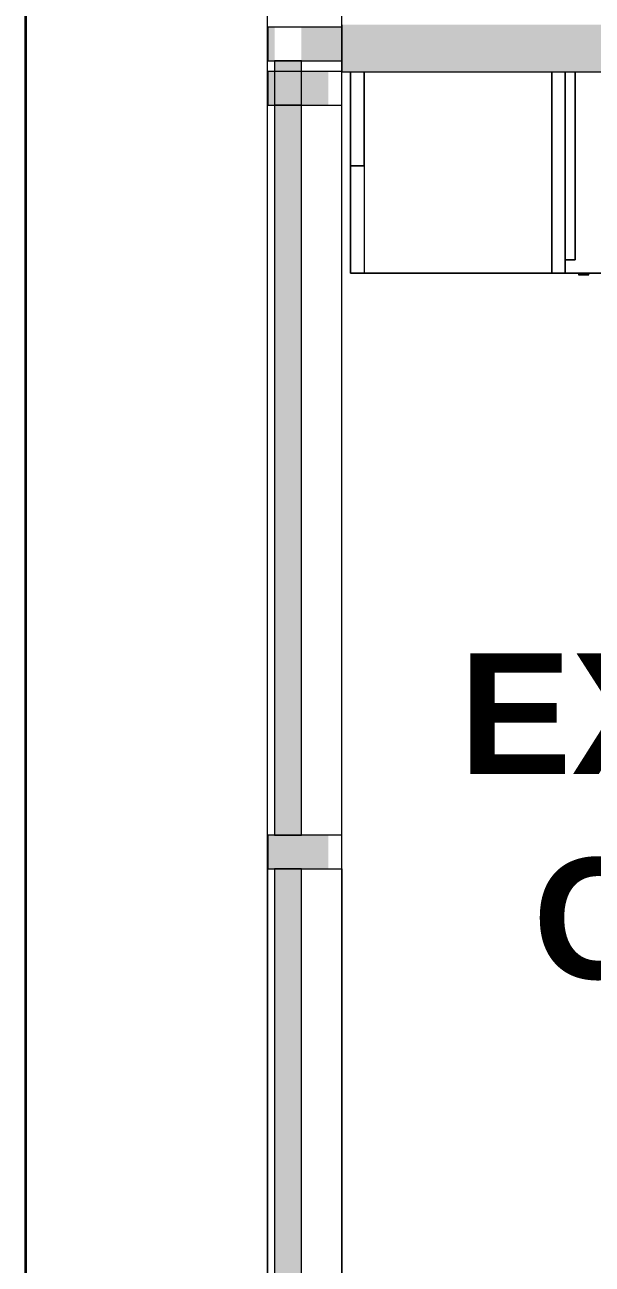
# Model space of a CAD drawing. Header units: inches. Extents: x 385 to 2249, y -1773 to -36.
# Drawn here: x 392.3 to 434.7, y -545.6 to -453.3 of the extents above; entities that cross this region are included whole.
import ezdxf

# ---------------------------------------------------------------- set-up
doc = ezdxf.new("R2010")
doc.units = ezdxf.units.IN
doc.header["$MEASUREMENT"] = 0
for name, color, linetype, lineweight in [('A-AREA-IDEN', 2, 'Continuous', 9), ('A-DETL', 90, 'Continuous', 9), ('A-DETL-THIN', 151, 'Continuous', 9), ('A-GLAZ-CURT', 52, 'Continuous', 13), ('A-GLAZ-CWMG', 51, 'Continuous', 13), ('A-WALL', 113, 'Continuous', 13), ('A-WALL-PATT', 111, 'Continuous', 13), ('I-FURN', 30, 'Continuous', 9), ('I-FURN-PNLS', 30, 'Continuous', 9), ('I-WALL', 2, 'Continuous', 13)]:
    doc.layers.add(name, color=color, linetype=linetype, lineweight=lineweight)
doc.styles.add('Swis721 Lt BT_B', font='', dxfattribs={"height": 9})
doc.styles.get('Swis721 Lt BT_B').set_extended_font_data('Swis721 Lt BT', bold=True)

# ---------------------------------------------------------------- blocks, each defined once
blk = doc.blocks.new('System Panel - Glazed 2-5453543-Level 7 POWER _ SIGNAL')
at = {"layer": 'A-GLAZ-CURT', "color": 8, "lineweight": 20}
for p, q in [((27.187, 2.25), (-27.187, 2.25)), ((-27.187, 2.25), (-27.187, 0.25)), ((27.187, 0.25), (27.187, 2.25)), ((-27.187, 0.25), (27.187, 0.25))]:
    blk.add_line(p, q, dxfattribs=at)
blk = doc.blocks.new('Rectangular Mullion - 2_5_ x 5_ rectangular-5019623-Level 7 POWER _ SIGNAL')
at = {"layer": 'A-GLAZ-CWMG', "lineweight": 9}
blk.add_hatch(color=7, dxfattribs=at).paths.add_polyline_path([(0, 1.761), (0, -2.75), (-2.5, -2.75), (-2.5, 1.757), (-1.228, 1.759)], flags=0)
at = {"layer": 'A-GLAZ-CWMG', "color": 8, "lineweight": 20}
for p, q in [((-2.5, 2.75), (0, 2.75)), ((-2.5, -2.75), (-2.5, 2.75)), ((0, 2.75), (0, -2.75)), ((0, -2.75), (-2.5, -2.75))]:
    blk.add_line(p, q, dxfattribs=at)
blk = doc.blocks.new('System Panel - Glazed 2-5041578-Level 7 POWER _ SIGNAL')
at = {"layer": 'A-GLAZ-CURT', "lineweight": 9}
blk.add_hatch(color=7, dxfattribs=at).paths.add_polyline_path([(-19.126, 0.25), (19.126, 0.25), (19.126, 2.25), (-19.126, 2.25)], flags=0)
at = {"layer": 'A-GLAZ-CURT', "color": 8, "lineweight": 20}
for p, q in [((19.126, 2.25), (-19.126, 2.25)), ((-19.126, 2.25), (-19.126, 0.25)), ((19.126, 0.25), (19.126, 2.25)), ((-19.126, 0.25), (19.126, 0.25))]:
    blk.add_line(p, q, dxfattribs=at)
blk = doc.blocks.new('Walls 63 - Walls 3-5097518-Level 7 POWER _ SIGNAL')
at = {"layer": 'A-WALL', "lineweight": 9}
for p, q in [((40.357, -1605.912), (40.357, -2559.916)), ((58.337, -2049.916), (58.337, -1605.912))]:
    blk.add_line(p, q, dxfattribs=at)
blk = doc.blocks.new('System Panel - Glazed 2-5472165-Level 7 POWER _ SIGNAL')
at = {"layer": 'A-GLAZ-CURT', "lineweight": 9}
blk.add_hatch(color=7, dxfattribs=at).paths.add_polyline_path([(-28.842, 2.25), (-28.842, 0.25), (28.842, 0.25), (28.842, 2.25), (-11.735, 2.25)], flags=0)
at = {"layer": 'A-GLAZ-CURT', "color": 8, "lineweight": 20}
for p, q in [((28.842, 2.25), (-28.842, 2.25)), ((-28.842, 2.25), (-28.842, 0.25)), ((28.842, 0.25), (28.842, 2.25)), ((-28.842, 0.25), (28.842, 0.25))]:
    blk.add_line(p, q, dxfattribs=at)
blk = doc.blocks.new('Rectangular Mullion - 2_5_ x 5_ rectangular-V6-Level 7 POWER _ SIGNAL')
at = {"layer": 'A-GLAZ-CWMG', "lineweight": 9}
h = blk.add_hatch(color=7, dxfattribs=at)
h.paths.add_polyline_path([(-2.5, 2.75), (0, 2.75), (0, -0.25), (-2.5, -0.25), (-2.5, 1.707)], flags=0)
h.paths.add_polyline_path([(-2.5, -2.75), (-2.5, -2.25), (0, -2.25), (0, -2.75)], flags=0)
at = {"layer": 'A-GLAZ-CWMG', "color": 8, "lineweight": 20}
for p, q in [((-2.5, 2.75), (0, 2.75)), ((-2.5, -2.75), (-2.5, 2.75)), ((0, 2.75), (0, -2.75)), ((0, -2.75), (-2.5, -2.75))]:
    blk.add_line(p, q, dxfattribs=at)
blk = doc.blocks.new('Zira Wksta 11 - Type 2-V11-Level 7 POWER _ SIGNAL')
at = {"layer": 'I-FURN-PNLS'}
for p, q in [((-1, 88), (-16, 88)), ((-16, 88), (-16, 72)), ((-16, 72), (-16, 88)), ((-16, 88), (-1, 88)), ((-16, 87), (-16, 88)), ((-16, 88), (-16, 87)), ((-8, 88), (-16, 88)), ((-8, 88), (-16, 88)), ((-1, 88), (-16, 88)), ((-16, 88), (-16, 72)), ((-16, 72), (-16, 88)), ((-16, 88), (-1, 88)), ((-8, 88), (-1, 88)), ((-1, 88), (-8, 88)), ((-8, 87), (-8, 88)), ((-8, 88), (-8, 87)), ((-1, 88), (-8, 88)), ((-1, 88), (-8, 88)), ((-16, 73), (-16, 87)), ((-16, 87), (-16, 73)), ((-8, 87), (-16, 87)), ((-8, 87), (-16, 87)), ((-16, 72), (-16, 87)), ((-16, 87), (-16, 72)), ((-1, 87), (-8, 87)), ((-1, 87), (-8, 87)), ((-8, 87), (-1, 87)), ((-1, 87), (-8, 87)), ((-16, 73), (-1, 73)), ((-1, 73), (-16, 73)), ((-1, 73), (-16, 73)), ((-16, 73), (-16, 72)), ((-16, 72), (-16, 73)), ((-16, 73), (-1, 73)), ((-16, 72), (-1, 72)), ((-1, 72), (-16, 72)), ((-16, 72), (-15, 72)), ((-15, 72), (-16, 72)), ((-16, 72), (-15, 72)), ((-15, 72), (-16, 72)), ((-16, 72), (-1, 72)), ((-15, 72), (-16, 72)), ((-16, 36), (-16, 72)), ((-16, 72), (-1, 72)), ((-1, 72), (-16, 72)), ((-16, 72), (-16, 36)), ((-16, 36), (-16, 72)), ((-16, 72), (-1, 72)), ((-15, 72), (-1, 72)), ((-1, 72), (-15, 72)), ((-15, 72), (-1, 72)), ((-1, 72), (-15, 72)), ((-1, 72), (-15, 72)), ((-1, 72), (-15, 72)), ((-15, 72), (-15, 71.25)), ((-15, 71.25), (-15, 72)), ((-15, 72), (-1, 72)), ((-15, 71.25), (-1, 71.25)), ((-1, 71.25), (-15, 71.25)), ((-16, 71), (-16.125, 71)), ((-16.125, 71), (-16.125, 70.89)), ((-16.125, 70.25), (-16.125, 71)), ((-16.125, 70.89), (-16.125, 70.36)), ((-16.125, 70.36), (-16.125, 70.25)), ((-16.125, 70.25), (-16, 70.25)), ((-16, 71), (-16, 70.25)), ((-16, 70.89), (-16, 71)), ((-16, 70.36), (-16, 70.89)), ((-16, 70.25), (-16, 70.36))]:
    blk.add_line(p, q, dxfattribs=at)
blk = doc.blocks.new('Rectangular Mullion - 2_5_ x 5_ rectangular-5041577-Level 7 POWER _ SIGNAL')
at = {"layer": 'A-GLAZ-CWMG', "lineweight": 9}
for p, q in [((410.474, -153.639), (410.474, -115.387)), ((415.974, -115.387), (415.974, -153.639))]:
    blk.add_line(p, q, dxfattribs=at)

msp = doc.modelspace()

# ---------------------------------------------------------------- hatches: boundary and pattern name
at = {"layer": 'A-WALL-PATT', "lineweight": 9}
msp.add_hatch(color=7, dxfattribs=at).paths.add_polyline_path([(535.194, -456.775), (558.916, -456.775), (558.916, -453.275), (415.974, -453.275), (415.974, -456.775), (520.161, -456.775)], flags=0)

# ---------------------------------------------------------------- linework, layer by layer
at = {"layer": 'A-DETL', "lineweight": 13}
msp.add_line((415.974, -1064.141), (415.974, -114.141), dxfattribs=at)
at = {"layer": 'A-DETL-THIN'}
msp.add_line((392.35, -77.054), (392.35, -1103.054), dxfattribs=at)
at = {"layer": 'I-WALL', "color": 8, "lineweight": 20}
for p, q in [((415.974, -453.275), (415.974, -456.775)), ((415.974, -456.775), (562.416, -456.775))]:
    msp.add_line(p, q, dxfattribs=at)

# ---------------------------------------------------------------- block references
at = {"layer": 'A-GLAZ-CURT', "lineweight": 9, "rotation": 89.9999999999994}
for name, p in [('System Panel - Glazed 2-5472165-Level 7 POWER _ SIGNAL', (413.224, -484.797)), ('System Panel - Glazed 2-5453543-Level 7 POWER _ SIGNAL', (413.224, -486.452)), ('System Panel - Glazed 2-5041578-Level 7 POWER _ SIGNAL', (413.224, -535.265))]:
    msp.add_blockref(name, p, dxfattribs=at)
at = {"layer": 'A-GLAZ-CWMG', "lineweight": 9, "extrusion": (0, 0, -1), "rotation": 90.0000000000006}
for name, p in [('Rectangular Mullion - 2_5_ x 5_ rectangular-V6-Level 7 POWER _ SIGNAL', (-413.224, -453.455)), ('Rectangular Mullion - 2_5_ x 5_ rectangular-5019623-Level 7 POWER _ SIGNAL', (-413.224, -456.765)), ('Rectangular Mullion - 2_5_ x 5_ rectangular-5019623-Level 7 POWER _ SIGNAL', (-413.224, -513.639))]:
    msp.add_blockref(name, p, dxfattribs=at)
at = {"layer": 'A-GLAZ-CWMG', "lineweight": 9}
msp.add_blockref('Rectangular Mullion - 2_5_ x 5_ rectangular-5041577-Level 7 POWER _ SIGNAL', (0, -400.752), dxfattribs=at)
at = {"layer": 'A-WALL', "lineweight": 9}
msp.add_blockref('Walls 63 - Walls 3-5097518-Level 7 POWER _ SIGNAL', (352.109, 1493.026), dxfattribs=at)
at = {"layer": 'I-FURN', "rotation": 89.99999999999993}
msp.add_blockref('Zira Wksta 11 - Type 2-V11-Level 7 POWER _ SIGNAL', (504.638, -455.775), dxfattribs=at)

# ---------------------------------------------------------------- texts
at = {"layer": 'A-AREA-IDEN', "char_height": 9, "attachment_point": 1, "style": 'Swis721 Lt BT_B'}
for s, insert, width in [('EXISTING', (424.727, -500.077), 68.175), ('OFFICE', (430.227, -515.327), 54.843)]:
    msp.add_mtext(s, dxfattribs=dict(at, insert=insert, width=width))

doc.saveas('drawing.dxf')
